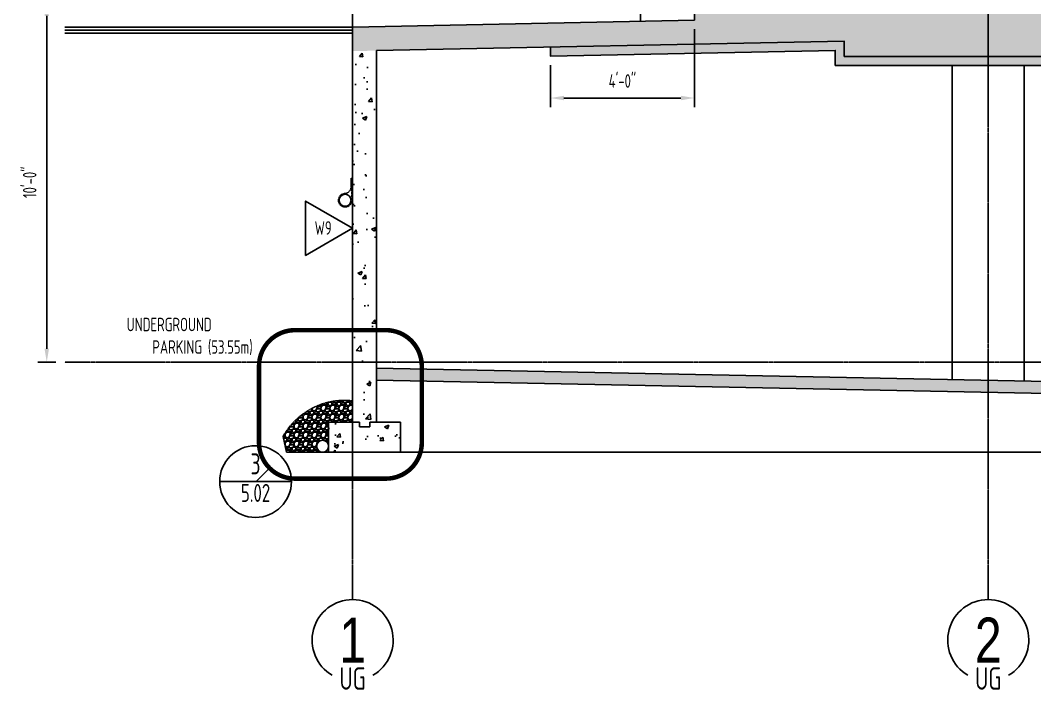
# Model space of a CAD drawing. Extents: x -2060 to 2145, y -590 to 992.
# Drawn here: x 897.2 to 1235.5, y -317 to -93.8 of the extents above; entities that cross this region are included whole.
import ezdxf
from ezdxf.enums import TextEntityAlignment as Align

# ---------------------------------------------------------------- set-up
doc = ezdxf.new("R2010")
doc.units = 0
doc.header["$MEASUREMENT"] = 0
for name, pattern in [('DASHED2', [0.375, 0.25, -0.125]), ('GRIDLINE', [1.53125, 1.375, -0.0625, 0.03125, -0.0625]), ('HIDDEN2', [0.1875, 0.125, -0.0625])]:
    doc.linetypes.add(name, pattern=pattern)
doc.layers.get('0').update_dxf_attribs({"linetype": 'CONTINUOUS'})
doc.layers.get('DEFPOINTS').update_dxf_attribs({"linetype": 'CONTINUOUS'})
for name, color, linetype in [('3', 85, 'CONTINUOUS'), ('6', 192, 'CONTINUOUS'), ('DETAIL', 171, 'CONTINUOUS'), ('DIMENSIONS', 20, 'CONTINUOUS'), ('FURNITURE', 51, 'CONTINUOUS'), ('GRIDLINES', 65, 'GRIDLINE'), ('HATCH', 92, 'CONTINUOUS'), ('HIDDEN', 64, 'HIDDEN2'), ('STAIRS', 101, 'CONTINUOUS'), ('TEXT', 82, 'CONTINUOUS'), ('WALL', 215, 'CONTINUOUS')]:
    doc.layers.add(name, color=color, linetype=linetype)
doc.styles.add('48-AT', font='architxt.shx', dxfattribs={"width": 0.8, "height": 4.5})
doc.styles.add('AT', font='architxt.shx', dxfattribs={"width": 0.8})
doc.styles.add('ATT', font='archtitl.shx', dxfattribs={"width": 0.8})
doc.dimstyles.new('DIM48', dxfattribs={"dimscale": 48, "dimtxt": 0.09375, "dimasz": 0.09375, "dimexe": 0.0625, "dimexo": 0.0625, "dimgap": 0.0625, "dimtad": 1, "dimtoh": 1, "dimdec": 3, "dimzin": 3, "dimdsep": 46, "dimlunit": 4, "dimtxsty": 'AT', "dimcen": 0.09375, "dimdle": 0.0625, "dimclrd": 256, "dimclre": 256, "dimclrt": 82, "dimadec": 0, "dimazin": 0, "dimtfac": 1, "dimtdec": 3, "dimtofl": 0, "dimtmove": 2, "dimatfit": 3, "dimfxl": 1, "dimfrac": 2, "dimtolj": 1, "dimtzin": 0, "dimlwd": -1, "dimlwe": -1, "dimarcsym": 0})
pattern_1 = [(51.1935, (-1201.539, 1962.286), (14.368233, -0.955977), [1.5, -16.5]), (356.1935, (-1201.539, 1962.286), (-3.08777, 14.98278), [1.2, -13.2]), (101.6449, (-1200.342, 1962.206), (11.280473, 14.026793), [1.274804, -14.02284]), (47.3777, (-1201.622, 1966.285), (21.40914, -2.865075), [2.25, -24.75]), (97.8291, (-1199.838, 1966.046), (18.2834, 19.86749), [1.9122, -21.03426]), (352.3777, (-1201.622, 1966.285), (18.28339, 19.8675), [1.8, -19.8]), (22.1935, (-1199.602, 1965.327), (12.103273, -7.801974), [1.5, -16.5]), (327.1935, (-1199.602, 1965.327), (4.56317, 14.601214), [1.2, -13.2]), (72.6449, (-1198.593, 1964.677), (16.66645, 6.799227), [1.274804, -14.02284]), (38.69349, (-1201.539, 1962.2857), (0.104469, 6.661498), [0, -13.04, 0, -13.4, 0, -13.25]), (8.69349, (-1201.539, 1962.286), (5.095947, 7.996111), [0, -7.64, 0, -12.74, 0, -5.05]), (328.69349, (-1205.998, 1962.193), (10.683528, -0.228622), [0, -5, 0, -15.6, 0, -20.7]), (318.6935, (-1207.9975, 1962.151), (11.619492, 2.244607), [0, -6.5, 0, -10.36, 0, -14.7])]
pattern_2 = [(37.5, (-1201.539, 1962.2857), (-0.06299336, 1.9268238), [0, -1.52, 0, -1.7, 0, -1.625]), (7.5, (-1201.539, 1962.2857), (1.7697767, 2.822146), [0, -0.82, 0, -1.37, 0, -0.525]), (327.5, (-1202.769, 1962.2857), (3.1141419, 0.00565905), [0, -0.5, 0, -1.8, 0, -2.35]), (317.5, (-1202.769, 1962.2857), (3.0061266, 0.8776756), [0, -0.25, 0, -1.18, 0, -1.35])]

# ---------------------------------------------------------------- blocks, each defined once
blk = doc.blocks.new('*D108')
at = {"layer": 'DEFPOINTS', "color": 0, "transparency": 16777216}
for p in [(912.01, -87.84), (906.01, -207.84), (912.01, -207.84)]:
    blk.add_point(p, dxfattribs=at)
at = {"layer": 'DIMENSIONS', "transparency": 16777216}
for p, q in [((909.01, -87.84), (903.01, -87.84)), ((906.01, -92.34), (906.01, -203.34)), ((909.01, -207.84), (903.01, -207.84))]:
    blk.add_line(p, q, dxfattribs=at)
for points in [[(905.26, -92.34), (906.76, -92.34), (906.01, -87.84)], [(905.26, -203.34), (906.76, -203.34), (906.01, -207.84)]]:
    blk.add_solid(points, dxfattribs=at)
at = {"layer": 'DIMENSIONS', "color": 82, "transparency": 16777216, "insert": (900.33, -147.84), "char_height": 4.5, "attachment_point": 5, "rotation": 90, "style": 'AT'}
blk.add_mtext('\\A1;10\'-0"', dxfattribs=at)
blk = doc.blocks.new('W2')
blk.add_lwpolyline([(0, 0), (0.3267, 0.1886), (0.3267, -0.1886)], close=True)
at = {"style": 'AT', "width": 0.8}
blk.add_attdef('XX', text='', height=0.0938, dxfattribs=at).set_placement((0.2046, -0.0447), align=Align.CENTER)
blk = doc.blocks.new('Gridline Bubble')
blk.add_arc((0, 13.52), 13.52, 120, 60)
at = {"width": 0.8}
for tag, height, style, p in [('TYPE', 7.5, 'AT', (0, 26.33)), ('33', 15, 'ATT', (0, 13.52))]:
    blk.add_attdef(tag, text='', height=height, dxfattribs=dict(at, style=style)).set_placement(p, align=Align.MIDDLE_CENTER)
blk = doc.blocks.new('DETAIL')
blk.add_line((650.31, 827), (674.24, 827))
blk.add_circle((662.28, 827), 11.96)
at = {"style": 'AT', "width": 0.8}
for tag, height, p in [('X', 7, (662.28, 829.41)), ('A-X.XX', 6, (662.28, 820.2))]:
    blk.add_attdef(tag, text='', height=height, dxfattribs=at).set_placement(p, align=Align.CENTER)
blk = doc.blocks.new('*D117')
at = {"layer": 'DEFPOINTS', "color": 0, "transparency": 16777216}
for p in [(1122.01, -93.82), (1074.01, -105.78), (1074.01, -119.74)]:
    blk.add_point(p, dxfattribs=at)
at = {"layer": 'DIMENSIONS', "transparency": 16777216}
for p, q in [((1122.01, -96.82), (1122.01, -122.74)), ((1074.01, -108.78), (1074.01, -122.74)), ((1117.51, -119.74), (1078.51, -119.74))]:
    blk.add_line(p, q, dxfattribs=at)
for points in [[(1078.51, -118.99), (1078.51, -120.49), (1074.01, -119.74)], [(1117.51, -118.99), (1117.51, -120.49), (1122.01, -119.74)]]:
    blk.add_solid(points, dxfattribs=at)
at = {"layer": 'DIMENSIONS', "color": 82, "transparency": 16777216, "insert": (1098.01, -114.06), "char_height": 4.5, "attachment_point": 5, "style": 'AT'}
blk.add_mtext('\\A1;4\'-0"', dxfattribs=at)

msp = doc.modelspace()

# ---------------------------------------------------------------- hatches: boundary and pattern name
at = {"layer": 'HATCH'}
h = msp.add_hatch(dxfattribs=at)
h.set_pattern_fill('AR-CONC', color=256, scale=2, style=0)
h.set_pattern_definition(pattern_1)
h.paths.add_polyline_path([(1492.0133, -95.8426), (1268.0134, -95.8426), (1268.0134, -105.8426), (1172.0134, -105.8426), (1172.0134, -100.8242), (1008.0134, -104.1042), (1008.0134, -96.1026), (1122.0134, -93.8226), (1122.0134, -87.8426), (1830.0134, -87.8426), (1830.0134, -94.9051), (2021.1988, -98.8881), (2021.1988, -106.8899), (1996.0133, -106.3652), (1996.0133, -116.3673), (1900.0133, -114.3673), (1900.0133, -104.3652), (1792.0133, -102.1152), (1792.0133, -105.8426), (1696.0133, -105.8426), (1696.0133, -95.8426), (1588.0133, -95.8426), (1588.0133, -105.8426), (1492.0133, -105.8426)])
h = msp.add_hatch(dxfattribs=at)
h.set_pattern_fill('AR-SAND', color=256, style=0)
h.set_pattern_definition(pattern_2)
h.paths.add_polyline_path([(1203.5851, -105.8426), (1268.0134, -105.8426), (1268.0134, -95.8426), (1318.6211, -95.8426), (1318.6211, -98.8426), (1271.0134, -98.8426), (1271.0134, -108.8426), (1203.5851, -108.8426)])
h = msp.add_hatch(dxfattribs=at)
h.set_pattern_fill('AR-SAND', color=256, style=0)
h.set_pattern_definition(pattern_2)
h.paths.add_polyline_path([(1074.0134, -102.7842), (1172.0134, -100.8242), (1172.0134, -105.8426), (1203.5851, -105.8426), (1203.5851, -108.8426), (1169.0134, -108.8426), (1169.0134, -103.8848), (1074.0134, -105.7848)])
h = msp.add_hatch(dxfattribs=at)
h.set_pattern_fill('AR-CONC', color=256, scale=2, style=0)
h.set_pattern_definition(pattern_1)
h.paths.add_polyline_path([(1008.0134, -104.1042), (1016.0134, -103.9442), (1016.0134, -227.8426), (1013.7634, -227.8426), (1013.7634, -229.3426), (1010.2634, -229.3426), (1010.2634, -227.8426), (1008.0134, -227.8426)])
h = msp.add_hatch(dxfattribs=at)
h.set_pattern_fill('AR-CONC', color=256, scale=2, style=0)
h.set_pattern_definition([(50, (-1201.539, 1962.286), (14.345204, -1.255043), [1.5, -16.5]), (355, (-1201.539, 1962.286), (-2.775027, 15.04384), [1.2, -13.2]), (100.4514, (-1200.343, 1962.181), (11.57019, 13.78879), [1.274804, -14.02284]), (46.1842, (-1201.539, 1966.286), (21.34482, -3.31038), [2.25, -24.75]), (96.6356, (-1199.76, 1966.01), (18.69325, 19.48236), [1.9122, -21.03426]), (351.1842, (-1201.54, 1966.286), (18.69324, 19.48237), [1.8, -19.8]), (21, (-1199.539, 1965.286), (11.93814, -8.052378), [1.5, -16.5]), (326, (-1199.539, 1965.286), (4.866307, 14.503), [1.2, -13.2]), (71.4514, (-1198.544, 1964.615), (16.804453, 6.45061), [1.274804, -14.02284]), (37.5, (-1201.539, 1962.2857), (0.243197, 6.657877), [0, -13.04, 0, -13.4, 0, -13.25]), (7.5, (-1201.539, 1962.286), (5.261391, 7.888234), [0, -7.64, 0, -12.74, 0, -5.05]), (327.5, (-1205.999, 1962.286), (10.676449, -0.4510974), [0, -5, 0, -15.6, 0, -20.7]), (317.5, (-1207.999, 1962.286), (11.663723, 2.0021), [0, -6.5, 0, -10.36, 0, -14.7])])
h.paths.add_polyline_path([(1016.0134, -213.8434), (1016.0134, -209.8426), (1380.0134, -217.0926), (1744.0134, -209.8426), (2021.1988, -215.3634), (2021.1988, -219.3642), (1744.0134, -213.8434), (1380.0134, -221.0934)])
h = msp.add_hatch(dxfattribs=at)
h.set_pattern_fill('GRAVEL', color=256, scale=3, style=0)
h.set_pattern_definition([(228.0128, (-1199.37893, 1965.28574), (-23.999994696, -27.000004025), [0.403608, -39.957264]), (184.9697, (-1199.64893, 1964.98574), (36.0000031546, 2.999973921), [0.692604, -68.567775]), (132.5104, (-1200.33893, 1964.92574), (29.999972155, -33.000026022), [0.488364, -48.348096]), (267.2737, (-1201.50893, 1964.17574), (2.999988053, 60.000000885), [0.630714, -62.440674]), (292.8337, (-1201.53893, 1963.54574), (-15.000029716, 35.999989235), [0.618465, -61.228119]), (357.2737, (-1201.29893, 1962.97574), (-60.000000885, 2.999988053), [0.630714, -62.440674]), (37.6942, (-1200.66893, 1962.94574), (-39.000022037, -29.9999712155), [0.834087, -82.574547]), (72.2553, (-1200.00893, 1963.45574), (21.000032288, 65.9999886937), [0.787464, -77.958963]), (121.4296, (-1199.76893, 1964.20574), (-24.0000247025, 38.9999851095), [0.63285, -62.652219]), (175.2364, (-1200.09893, 1964.74574), (33.000002839, -2.999974598), [0.722496, -35.402289]), (222.3974, (-1200.81893, 1964.80574), (-36.0000220532, -32.999976246), [0.934344, -92.500125]), (138.8141, (-1198.53893, 1964.14574), (-21.00000884, 17.99999194), [0.318903, -31.571532]), (171.4692, (-1198.77893, 1964.35574), (38.9999948544, -6.00002373), [0.606711, -60.064533]), (225, (-1199.379, 1964.4457), (-3e-16, -3.000001), [0.424263, -3.818376]), (203.1986, (-1199.58893, 1964.80574), (14.99999919, 6.000003976), [0.228474, -22.618845]), (291.8014, (-1199.79893, 1964.71574), (-2.99999973, 9.00000082), [0.323109, -15.832386]), (30.9638, (-1199.67893, 1964.41574), (8.99999407, 6.00000745), [0.524787, -16.968069]), (161.5651, (-1199.2289, 1964.6857), (6.0000013, -2.9999952), [0.379473, -9.107361]), (16.3895, (-1201.53893, 1964.71574), (30.000006595, 8.999978129), [0.5316, -52.628535]), (70.3462, (-1201.02893, 1964.86574), (-11.999985742, -33.000006407), [0.445983, -44.152224]), (293.1986, (-1199.22893, 1965.28574), (-6.000003976, 14.99999919), [0.456945, -22.390374]), (343.6105, (-1199.04893, 1964.86574), (-30.000006595, 8.999978129), [0.5316, -52.628535]), (339.444, (-1201.53893, 1962.85574), (-15.000005534, 5.99998799), [0.51264, -25.119372]), (294.7751, (-1201.05893, 1962.67574), (-14.999976568, 33.000010266), [0.429534, -42.523929]), (66.8014, (-1199.19893, 1962.28574), (6.000003976, 14.99999919), [0.456945, -22.390374]), (17.354, (-1199.01893, 1962.70574), (-39.000006057, -11.999983507), [0.502893, -49.786272]), (69.444, (-1200.66893, 1962.28574), (-5.99998799, -15.000005534), [0.25632, -25.375692]), (101.3099, (-1199.37893, 1962.28574), (-2.9999929, 12.00000226), [0.15297, -15.144087]), (165.9638, (-1199.4089, 1962.43574), (9.00000164, -2.99999417), [0.618465, -11.75085]), (186.009, (-1200.00893, 1962.58574), (29.999999253, 2.9999979524), [0.57315, -56.741769]), (303.6901, (-1199.6789, 1964.14574), (-3.000004, 5.99999867), [0.432666, -10.383987]), (353.1572, (-1199.43893, 1963.78574), (50.9999980964, -6.000023994), [0.755382, -74.782689]), (60.9454, (-1198.68893, 1963.69574), (-12.000000082, -21.000001154), [0.308868, -30.578022]), (90, (-1198.539, 1963.9657), (-3, 3), [0.18, -2.82]), (120.2564, (-1200.06893, 1962.67574), (11.99998466, -21.000007368), [0.416772, -41.26056]), (48.0128, (-1200.27893, 1963.03574), (23.999994696, 27.000004025), [0.807216, -39.553656]), (0, (-1199.739, 1963.6357), (3, 3), [0.78, -2.22]), (325.3048, (-1198.95893, 1963.63574), (-29.999982777, 21.000025829), [0.474342, -46.959822]), (254.0546, (-1198.56893, 1963.36574), (-2.99999967, -12.00000038), [0.436806, -21.403524]), (207.646, (-1198.68893, 1962.94574), (-56.9999874215, -30.0000231395), [0.711195, -70.408422]), (175.4261, (-1199.31893, 1962.61574), (-39.000001675, 2.9999844035), [0.752397, -74.487222])])
h.paths.add_polyline_path([(1008.0134, -220.7362), (1008.0134, -227.8426), (1000.0134, -227.8426), (1000.0134, -235.8426, 1), (996.0134, -235.8426, 0.41421356), (998.0134, -237.8426), (986.0134, -237.8426), (984.8224, -232.5653, -0.30366631)])
h = msp.add_hatch(dxfattribs=at)
h.set_pattern_fill('AR-CONC', color=256, scale=2, style=0)
h.set_pattern_definition([(50, (1217.022, 59.328), (14.3452, -1.25504), [1.5, -16.5]), (355, (1217.022, 59.328), (-2.775, 15.04384), [1.2, -13.2]), (100.4514, (1218.217, 59.224), (11.5702, 13.7888), [1.2748, -14.02284]), (46.184, (1217.022, 63.328), (21.3448, -3.3104), [2.25, -24.75]), (96.6356, (1218.8, 63.052), (18.6933, 19.4824), [1.9122, -21.0343]), (351.184, (1217.022, 63.328), (18.6932, 19.4824), [1.8, -19.8]), (21, (1219.022, 62.328), (11.93814, -8.05238), [1.5, -16.5]), (326, (1219.022, 62.328), (4.8663, 14.503), [1.2, -13.2]), (71.4514, (1220.016, 61.657), (16.80445, 6.4506), [1.2748, -14.02284]), (37.5, (1217.0216, 59.328), (0.2432, 6.65788), [0, -13.04, 0, -13.4, 0, -13.25]), (7.5, (1217.0216, 59.328), (5.26139, 7.88823), [0, -7.64, 0, -12.74, 0, -5.05]), (327.5, (1212.5616, 59.328), (10.67645, -0.4511), [0, -5, 0, -15.6, 0, -20.7]), (317.5, (1210.562, 59.328), (11.66372, 2.0021), [0, -6.5, 0, -10.36, 0, -14.7])])
h.paths.add_polyline_path([(1000.0134, -227.8426), (1010.2634, -227.8426), (1010.2634, -229.3426), (1013.7634, -229.3426), (1013.7634, -227.8426), (1024.0134, -227.8426), (1024.0134, -237.8426), (1000.0134, -237.8426)])

# ---------------------------------------------------------------- linework, layer by layer
at = {"layer": '3'}
msp.add_circle((998.0134, -235.8426), 2, dxfattribs=at)
at = {"layer": '6'}
for p, q in [((912.0186, -96.1025), (1008.0186, -96.1025)), ((912.0186, -97.1025), (1008.0186, -97.1025)), ((912.0186, -98.1025), (1008.0186, -98.1025))]:
    msp.add_line(p, q, dxfattribs=at)
at = {"layer": 'DETAIL'}
msp.add_circle((1005.5134, -153.8426), 2, dxfattribs=at)
at = {"layer": 'FURNITURE', "color": 11}
msp.add_line((1008.0134, 328.5324), (1008.0134, -96.1026), dxfattribs=at)
at = {"layer": 'FURNITURE'}
for p, q in [((1104.0134, -87.8354), (1104.0134, -94.1826)), ((1208.0134, -213.6668), (1208.0134, -108.8426)), ((1232.0134, -214.1448), (1232.0134, -108.8426)), ((986.0134, -237.8426), (984.8224, -232.5653)), ((2021.1988, -237.8426), (986.0134, -237.8426))]:
    msp.add_line(p, q, dxfattribs=at)
at = {"layer": 'GRIDLINES'}
for p, q in [((1008.0134, -87.8426), (1008.0134, -286.9852)), ((1220.0134, -87.8426), (1220.0134, -286.9852)), ((2144.8737, -207.8426), (912.0134, -207.8426))]:
    msp.add_line(p, q, dxfattribs=at)
at = {"layer": 'HIDDEN', "ltscale": 0.5, "flags": 128}
msp.add_lwpolyline([(1007.7634, -146.3495), (1007.7634, -153.8426, -2.32239971), (1005.3884, -151.5961, 0.39802547), (1007.5134, -149.3495), (1007.5134, -146.3495)], format="xyb", dxfattribs=at)
at = {"layer": 'HIDDEN'}
msp.add_arc((1005.2584, -243.9827), 23.4092, 83.241321, 150.808395, dxfattribs=at)
at = {"layer": 'STAIRS', "flags": 128}
msp.add_lwpolyline([(1074.0134, -102.7842), (1074.0134, -105.7848), (1169.0134, -103.8848), (1169.0134, -108.8426), (1271.0134, -108.8426), (1271.0134, -98.8426), (1489.0133, -98.8426), (1489.0132, -108.8426), (1591.0133, -108.8426), (1591.0133, -98.8426), (1693.0133, -98.8426), (1693.0133, -108.8426), (1795.0133, -108.8426), (1795.0133, -105.1783), (1878.0134, -106.9075), (1878.0134, -103.9068)], dxfattribs=at)
at = {"layer": 'TEXT'}
msp.add_line((980.3168, -243.1463), (976.0741, -247.3889), dxfattribs=at)
at = {"layer": 'TEXT', "linetype": 'DASHED2', "const_width": 1.5, "flags": 128}
msp.add_lwpolyline([(1019.1039, -197.1394), (988.8021, -197.1394, 0.41421356), (976.8021, -209.1394), (976.8021, -234.661, 0.41421356), (988.8021, -246.661), (1019.1039, -246.661, 0.41421356), (1031.1039, -234.661), (1031.1039, -209.1394, 0.41421356)], format="xyb", close=True, dxfattribs=at)
at = {"layer": 'WALL'}
for p, q in [((1122.0134, -93.8226), (1122.0134, -87.8426)), ((1008.0134, -96.1026), (1122.0134, -93.8226)), ((1008.0134, -96.1026), (1008.0134, -227.8426)), ((1016.0134, -103.9442), (1016.0134, -227.8426)), ((1000.0134, -227.8426), (1000.0134, -237.8426)), ((1000.0134, -227.8426), (1010.2634, -227.8426)), ((1010.2634, -229.3426), (1010.2634, -227.8426)), ((1013.7634, -229.3426), (1010.2634, -229.3426)), ((1013.7634, -229.3426), (1013.7634, -227.8426)), ((1024.0134, -227.8426), (1013.7634, -227.8426)), ((1024.0134, -237.8426), (1024.0134, -227.8426)), ((1000.0134, -237.8426), (1024.0134, -237.8426))]:
    msp.add_line(p, q, dxfattribs=at)
at = {"layer": 'WALL', "flags": 128}
for points in [[(1016.0134, -103.9442), (1172.0134, -100.8242), (1172.0134, -105.8426), (1268.0134, -105.8426), (1268.0134, -95.8426), (1492.0134, -95.8426), (1492.0133, -105.8426), (1588.0133, -105.8426), (1588.0133, -95.8426), (1696.0133, -95.8426), (1696.0133, -105.8426), (1792.0133, -105.8426), (1792.0133, -102.1152), (1900.0133, -104.3652)], [(1016.0134, -209.8426), (1380.0134, -217.0926), (1744.0134, -209.8426), (2021.1988, -215.3634)], [(1016.0134, -213.8434), (1380.0134, -221.0934), (1744.0134, -213.8434), (2021.1988, -219.3642)]]:
    msp.add_lwpolyline(points, dxfattribs=at)

# ---------------------------------------------------------------- block references
at = {"layer": 'TEXT'}
ref = msp.add_blockref('W2', (1008.0134, -163.1651), dxfattribs=dict(at, xscale=-48, yscale=48, zscale=48))
ref.add_attrib('XX', 'W9', dxfattribs={"layer": '0', "height": 4.5, "style": 'AT', "width": 0.8}).set_placement((998.193, -165.3086), align=Align.CENTER)
msp.add_blockref('DETAIL', (313.3652, -1074.6315), dxfattribs=at).add_auto_attribs({'X': '3', 'A-X.XX': '5.02'})
ref = msp.add_blockref('Gridline Bubble', (1008.0134, -286.9852), dxfattribs=dict(at, rotation=180))
ref.add_attrib('33', '1', dxfattribs={"layer": '0', "height": 15, "style": 'ATT', "width": 0.8}).set_placement((1008.0134, -300.5081), align=Align.MIDDLE_CENTER)
ref.add_attrib('TYPE', 'UG', dxfattribs={"layer": '0', "height": 7.5, "style": 'AT', "width": 0.8}).set_placement((1008.0134, -313.3142), align=Align.MIDDLE_CENTER)
ref = msp.add_blockref('Gridline Bubble', (1220.0134, -286.9852), dxfattribs=dict(at, rotation=180))
ref.add_attrib('33', '2', dxfattribs={"layer": '0', "height": 15, "style": 'ATT', "width": 0.8}).set_placement((1220.0134, -300.5081), align=Align.MIDDLE_CENTER)
ref.add_attrib('TYPE', 'UG', dxfattribs={"layer": '0', "height": 7.5, "style": 'AT', "width": 0.8}).set_placement((1220.0134, -313.3142), align=Align.MIDDLE_CENTER)

# ---------------------------------------------------------------- texts
at = {"layer": 'TEXT', "style": '48-AT', "width": 0.8}
for s, p in [('UNDERGROUND', (961.0418, -197.5142)), ('PARKING (53.55m)', (974.6918, -205.0142))]:
    msp.add_text(s, height=4.5, dxfattribs=at).set_placement(p, align=Align.RIGHT)

# ---------------------------------------------------------------- dimensions: what is measured, and where the dimension line sits
at = {"layer": 'DIMENSIONS'}
for base, p1, p2, angle, picture, middle in [((906.0134, -207.8426), (912.0134, -87.8426), (912.0134, -207.8426), 90, '*D108', (900.3348, -147.8426)), ((1074.0134, -119.7359), (1122.0134, -93.8226), (1074.0134, -105.7848), 180, '*D117', (1098.0134, -114.0574))]:
    dim = msp.add_linear_dim(base=base, p1=p1, p2=p2, angle=angle, dimstyle='DIM48', dxfattribs=at)
    dim.commit()
    dim.dimension.update_dxf_attribs({"geometry": picture, "text_midpoint": middle})

# ---------------------------------------------------------------- leaders
at = {"layer": 'TEXT', "annotation_type": 0, "has_hookline": 1, "hookline_direction": 1, "text_width": 93.6}
msp.add_leader([(1256.6906, -98.3617), (1256.6906, -124.1606), (1263.0798, -124.1854)], dimstyle='DIM48', override={"dimgap": 0.0625, "dimtad": 0}, dxfattribs=at)

doc.saveas('drawing.dxf')
